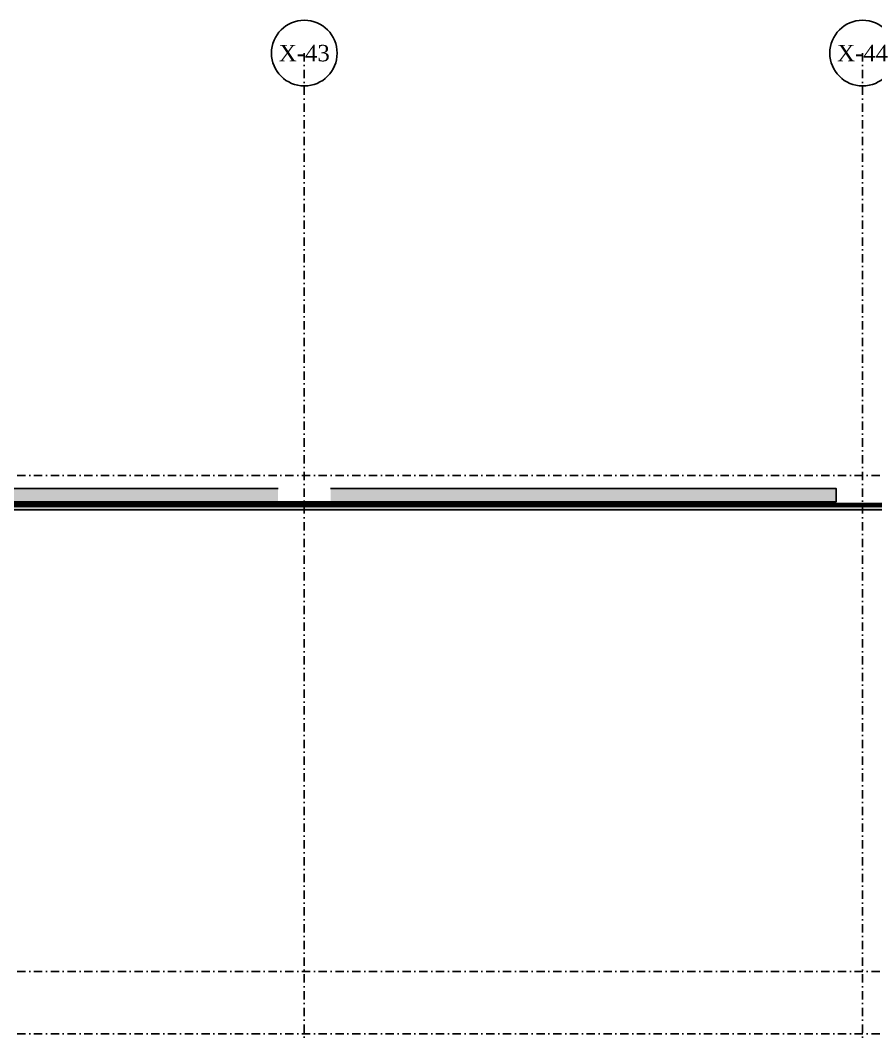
# Model space of a CAD drawing. Header units: inches. Extents: x -772 to 6765, y -813 to 4093.
# Drawn here: x 2117 to 3420, y 2550 to 4093 of the extents above; entities that cross this region are included whole.
import ezdxf
from ezdxf.enums import TextEntityAlignment as Align

# ---------------------------------------------------------------- set-up
doc = ezdxf.new("R2010")
doc.units = ezdxf.units.IN
doc.header["$MEASUREMENT"] = 0
doc.linetypes.add('DASHDOT', pattern=[25.4, 12.7, -6.35, 0, -6.35])
for name, color, linetype in [('H_GAP_Cam', 153, 'Continuous'), ('H_GEN_Greyscale1', 251, 'Continuous'), ('H_GEN_YalitimIsi', 32, 'BATTING'), ('H_STR_Aks', 250, 'DASHDOT'), ('H_STR_AksCemberi', 106, 'Continuous'), ('H_STR_AksYazi', 91, 'Continuous'), ('H_WAL_DuvarBlok', 234, 'Continuous'), ('H_WAL_DuvarTaramasi', 252, 'Continuous'), ('H_WAL_Siva', 230, 'Continuous')]:
    doc.layers.add(name, color=color, linetype=linetype)
doc.layers.add('H_GEN_Tarama', color=7, linetype='Continuous', true_color=0x224444)
doc.styles.add('HG', font='times.ttf')
doc.linetypes.add('BATTING', pattern='A,0.00254,-2.54,[134,ltypeshp.shx,S=2.54,R=0,X=-2.54,Y=0],-5.08,[134,ltypeshp.shx,S=2.54,R=180,X=2.54,Y=0],-2.54', length=10.16254)

# ---------------------------------------------------------------- blocks, each defined once
blk = doc.blocks.new('*U6')
at = {"layer": 'H_GEN_Tarama'}
h = blk.add_hatch(color=256, dxfattribs=at)
h.dxf.hatch_style = 1
h.paths.add_polyline_path([(2043.8, 7.5), (2043.8, 0), (-408.7, 0), (-408.7, 7.5)])
at = {"layer": 'H_GEN_Greyscale1'}
blk.add_lwpolyline([(2043.8, 7.5), (2043.8, 0), (-408.7, 0), (-408.7, 7.5)], close=True, dxfattribs=at)
blk = doc.blocks.new('Not_Aks_Balon')
at = {"layer": 'H_STR_AksCemberi'}
blk.add_circle((0, 0), 50, dxfattribs=at)
at = {"layer": 'H_STR_AksYazi', "style": 'HG'}
blk.add_attdef('AKSNO', text='', height=25, dxfattribs=at).set_placement((0, 0), align=Align.MIDDLE_CENTER)

msp = doc.modelspace()

# ---------------------------------------------------------------- hatches: boundary and pattern name
at = {"layer": 'H_WAL_DuvarTaramasi'}
h = msp.add_hatch(color=253, dxfattribs=at)
h.paths.add_polyline_path([(2510, 3360), (2510, 3380), (1740, 3380), (1740, 3360)])
h.paths.add_polyline_path([(2590, 3380), (2590, 3360), (3360, 3360), (3360, 3380)])

# ---------------------------------------------------------------- linework, layer by layer
at = {"layer": 'H_GEN_YalitimIsi', "ltscale": 0.1}
msp.add_lwpolyline([(3442.5, 1972.5), (3442.5, 1742.5), (4207.5, 1742.5), (4207.5, 3357.5), (1742.5, 3357.5), (1742.5, 1742.5), (2507.5, 1742.5), (2507.5, 1972.5)], close=True, dxfattribs=at)
at = {"layer": 'H_GEN_YalitimIsi', "linetype": 'Continuous'}
msp.add_lwpolyline([(3445, 1975), (3445, 1745), (4205, 1745), (4205, 3355), (1745, 3355), (1745, 1745), (2505, 1745), (2505, 1975)], close=True, dxfattribs=at)
at = {"layer": 'H_STR_Aks'}
for p, q in [((2550, 4043.005), (2550, -712.77)), ((3400, 4043.005), (3400, -712.77)), ((6664.509, 3400), (-659.052, 3400)), ((6664.509, 2645), (-659.052, 2645)), ((6664.509, 2550), (-659.052, 2550))]:
    msp.add_line(p, q, dxfattribs=at)
at = {"layer": 'H_WAL_DuvarBlok'}
msp.add_lwpolyline([(2510, 3380), (1740, 3380), (1740, 3360), (3360, 3360), (3360, 3380), (2590, 3380)], dxfattribs=at)
at = {"layer": 'H_WAL_Siva', "linetype": 'Continuous'}
msp.add_lwpolyline([(3447.5, 1977.5), (3447.5, 1747.5), (4202.5, 1747.5), (4202.5, 3352.5), (1747.5, 3352.5), (1747.5, 1747.5), (2502.5, 1747.5), (2502.5, 1977.5)], close=True, dxfattribs=at)

# ---------------------------------------------------------------- block references
at = {"layer": 'H_GAP_Cam', "extrusion": (0, 0, -1), "zscale": -1, "rotation": 180}
msp.add_blockref('*U6', (-2153.75, 3355), dxfattribs=at)
at = {"layer": 'H_STR_AksCemberi'}
for p, values in [((2550, 4043.005), {'AKSNO': 'X-43'}), ((3400, 4043.005), {'AKSNO': 'X-44'})]:
    msp.add_blockref('Not_Aks_Balon', p, dxfattribs=at).add_auto_attribs(values)

doc.saveas('drawing.dxf')
